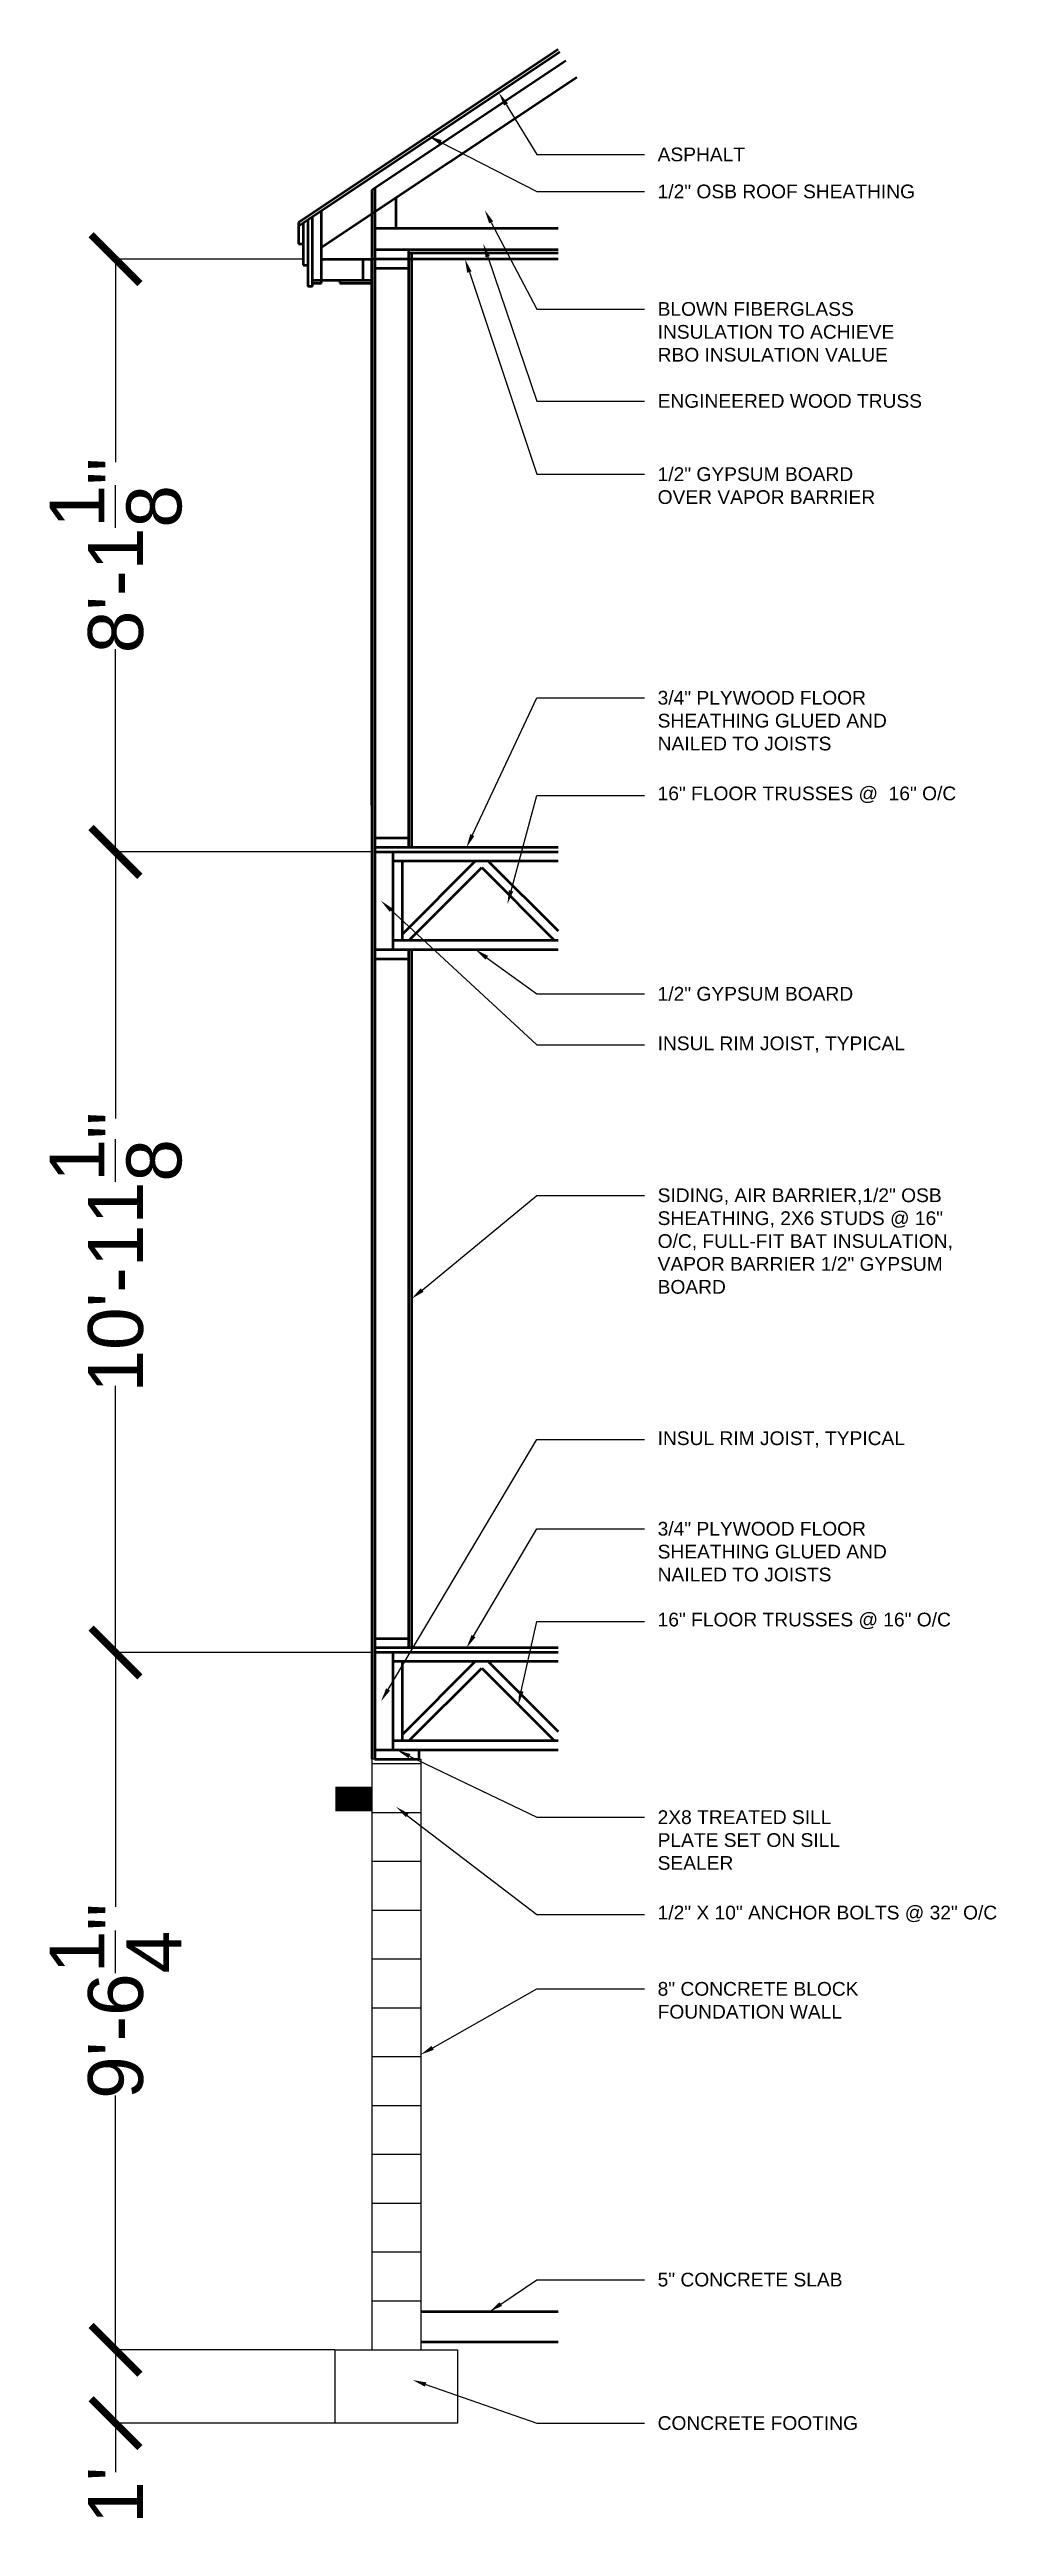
# Model space of a CAD drawing. Header units: inches. Extents: x -47 to 108, y -17 to 389.
import ezdxf
from ezdxf import colors
from ezdxf.entities.mleader import LeaderData, LeaderLine
from ezdxf.math import Vec2, Vec3

# ---------------------------------------------------------------- set-up
doc = ezdxf.new("R2010")
doc.units = ezdxf.units.IN
doc.header["$MEASUREMENT"] = 0
for name, color, linetype in [('foundation', 1, 'Continuous'), ('g-anno-dims', 4, 'Continuous'), ('grade', 6, 'Continuous')]:
    doc.layers.add(name, color=color, linetype=linetype)
doc.layers.add('g-delt-medm', color=3, linetype='Continuous', lineweight=50)
doc.styles.add('Roman', font='arial.ttf', dxfattribs={"height": 0.09375})
doc.styles.get("Standard").update_dxf_attribs({"font": 'arial.ttf'})
doc.dimstyles.get("Standard").update_dxf_attribs({"dimtxt": 9, "dimasz": 8, "dimexe": 0.18, "dimexo": 0.0625, "dimgap": 0.09, "dimtad": 0, "dimdec": 5, "dimzin": 0, "dimdsep": 46, "dimlunit": 4, "dimtxsty": 'Standard', "dimblk": 'ARCHTICK', "dimcen": 8, "dimadec": 0, "dimazin": 0, "dimtfac": 1, "dimtdec": 5, "dimtofl": 0, "dimtmove": 0, "dimatfit": 3, "dimfxl": 1, "dimtolj": 1, "dimtzin": 0, "dimarcsym": 0})

# ---------------------------------------------------------------- blocks, each defined once
blk = doc.blocks.new('_ArchTick')
at = {"color": 0, "linetype": 'ByBlock', "const_width": 0.15}
blk.add_lwpolyline([(-0.5, -0.5), (0.5, 0.5)], dxfattribs=at)
blk = doc.blocks.new('*D19')
at = {"layer": 'Defpoints', "color": 0, "transparency": 16777216}
for p in [(-36, 126.25), (-36, 126.25), (0, 12)]:
    blk.add_point(p, dxfattribs=at)
at = {"layer": 'g-anno-dims', "color": 0, "lineweight": -2, "transparency": 16777216}
for p, q in [((-36.06, 126.25), (-36.18, 126.25)), ((-36, 126.25), (-36, 84.59)), ((-36, 12), (-36, 53.66)), ((-0.06, 12), (-36.18, 12))]:
    blk.add_line(p, q, dxfattribs=at)
at = {"layer": 'g-anno-dims', "color": 0, "lineweight": -2, "transparency": 16777216, "xscale": 8, "yscale": 8, "zscale": 8}
for p, rotation in [((-36, 126.25), 90), ((-36, 12), 270)]:
    blk.add_blockref('_ArchTick', p, dxfattribs=dict(at, rotation=rotation))
at = {"layer": 'g-anno-dims', "color": 0, "transparency": 16777216, "insert": (-36, 69.13), "char_height": 9, "attachment_point": 5, "rotation": 90}
blk.add_mtext('\\A1;9\'-6{\\H1.000000x;\\S1/4;}"', dxfattribs=at)
blk = doc.blocks.new('*D20')
at = {"layer": 'Defpoints', "color": 0, "transparency": 16777216}
for p in [(-36, 257.38), (6, 257.38), (6, 126.25)]:
    blk.add_point(p, dxfattribs=at)
at = {"layer": 'g-anno-dims', "color": 0, "lineweight": -2, "transparency": 16777216}
for p, q in [((5.94, 257.38), (-36.18, 257.38)), ((-36, 257.38), (-36, 213.7)), ((-36, 126.25), (-36, 169.93)), ((5.94, 126.25), (-36.18, 126.25))]:
    blk.add_line(p, q, dxfattribs=at)
at = {"layer": 'g-anno-dims', "color": 0, "lineweight": -2, "transparency": 16777216, "xscale": 8, "yscale": 8, "zscale": 8}
for p, rotation in [((-36, 257.38), 90), ((-36, 126.25), 270)]:
    blk.add_blockref('_ArchTick', p, dxfattribs=dict(at, rotation=rotation))
at = {"layer": 'g-anno-dims', "color": 0, "transparency": 16777216, "insert": (-36, 191.81), "char_height": 9, "attachment_point": 5, "rotation": 90}
blk.add_mtext('\\A1;10\'-11{\\H1.000000x;\\S1/8;}"', dxfattribs=at)
blk = doc.blocks.new('*D21')
at = {"layer": 'Defpoints', "color": 0, "transparency": 16777216}
for p in [(-36, 354.5), (-5.25, 354.5), (5.94, 257.38)]:
    blk.add_point(p, dxfattribs=at)
at = {"layer": 'g-anno-dims', "color": 0, "lineweight": -2, "transparency": 16777216}
for p, q in [((-5.31, 354.5), (-36.18, 354.5)), ((-36, 354.5), (-36, 321.26)), ((-36, 257.38), (-36, 290.61)), ((5.88, 257.38), (-36.18, 257.38))]:
    blk.add_line(p, q, dxfattribs=at)
at = {"layer": 'g-anno-dims', "color": 0, "lineweight": -2, "transparency": 16777216, "xscale": 8, "yscale": 8, "zscale": 8}
for p, rotation in [((-36, 354.5), 90), ((-36, 257.38), 270)]:
    blk.add_blockref('_ArchTick', p, dxfattribs=dict(at, rotation=rotation))
at = {"layer": 'g-anno-dims', "color": 0, "transparency": 16777216, "insert": (-36, 305.94), "char_height": 9, "attachment_point": 5, "rotation": 90}
blk.add_mtext('\\A1;8\'-1{\\H1.000000x;\\S1/8;}"', dxfattribs=at)
blk = doc.blocks.new('*D22')
at = {"layer": 'Defpoints', "color": 0, "transparency": 16777216}
for p in [(-0.06, 12), (-36, 0), (0, 0)]:
    blk.add_point(p, dxfattribs=at)
at = {"layer": 'g-anno-dims', "color": 0, "lineweight": -2, "transparency": 16777216}
for p, q in [((-0.12, 12), (-36.18, 12)), ((-36, 12), (-36, 0)), ((-0.06, 0), (-36.18, 0)), ((-36, 0), (-36, -8))]:
    blk.add_line(p, q, dxfattribs=at)
at = {"layer": 'g-anno-dims', "color": 0, "lineweight": -2, "transparency": 16777216, "xscale": 8, "yscale": 8, "zscale": 8}
for p, rotation in [((-36, 12), 90), ((-36, 0), 270)]:
    blk.add_blockref('_ArchTick', p, dxfattribs=dict(at, rotation=rotation))
at = {"layer": 'g-anno-dims', "color": 0, "transparency": 16777216, "insert": (-36, -11.81), "char_height": 9, "attachment_point": 5, "rotation": 90}
blk.add_mtext("\\A1;1'", dxfattribs=at)

msp = doc.modelspace()

# ---------------------------------------------------------------- linework, layer by layer
at = {"layer": 'foundation'}
for p, q in [((6, 108.75), (6, 12)), ((6.5, 108.75), (6, 108.75)), ((14, 108), (6, 108)), ((13.75, 108.75), (14, 108.75)), ((14, 108.75), (14, 12)), ((14, 100), (6, 100)), ((14, 92), (6, 92)), ((14, 84), (6, 84)), ((14, 76), (6, 76)), ((14, 68), (6, 68)), ((14, 60), (6, 60)), ((14, 52), (6, 52)), ((14, 44), (6, 44)), ((14, 36), (6, 36)), ((14, 28), (6, 28)), ((14, 20), (6, 20)), ((0, 0), (0, 12)), ((0, 12), (20, 12)), ((20, 12), (20, 0)), ((20, 0), (0, 0))]:
    msp.add_line(p, q, dxfattribs=at)
at = {"layer": 'g-delt-medm'}
for p, q in [((36.5, 388.827763), (-6, 360.494429)), ((36.77735, 388.411738), (-6, 359.893504)), ((37.748075, 386.95565), (6, 365.790266)), ((39.550851, 384.251486), (-2.25, 356.384252)), ((6, 365.790266), (6, 108.75)), ((6.5, 366.123599), (6.5, 108.75)), ((-3.75, 350), (-3.75, 361.393504)), ((-2.25, 351), (-2.25, 362.393504)), ((10, 359.5), (10, 364.550919)), ((-6, 360.494429), (-6, 357)), ((-5.25, 360.393504), (-5.25, 353.5)), ((-4.5, 360.893504), (-4.5, 350)), ((36.5, 359.5), (6.5, 359.5)), ((-6, 357), (-5.25, 357)), ((-5.25, 353.5), (-4.5, 353.5)), ((-2.25, 354.5), (6, 354.5)), ((4.5, 354.5), (4.5, 351)), ((6, 265.036096), (6, 354.5)), ((36.5, 354.5), (6, 354.5)), ((36.5, 356), (6.5, 356)), ((12, 356), (12, 258.125)), ((12, 355.5), (36.5, 355.5)), ((12.5, 355.5), (12.5, 258.125)), ((-3.75, 350), (-4.5, 350)), ((6, 351), (-3.75, 351)), ((-3.75, 350.5625), (-2.25, 350.5625)), ((-2.25, 350.5625), (-2.25, 351)), ((0.75, 351), (0.75, 350.5625)), ((0.75, 350.5625), (6, 350.5625)), ((6.5, 353), (12, 353)), ((12, 259.625), (6.5, 259.625)), ((36.5, 258.125), (6.5, 258.125)), ((36.5, 257.375), (6.5, 257.375)), ((9.5, 241.375), (9.5, 257.375)), ((36.5, 255.875), (9.5, 255.875)), ((11, 242.875), (11, 255.875)), ((11, 243.93566), (22.93934, 255.875)), ((25.06066, 255.875), (36.5, 244.43566)), ((12.06066, 242.875), (24, 254.81434)), ((24, 254.81434), (35.96967, 242.84467)), ((36.5, 241.375), (6.5, 241.375)), ((6.5, 239.875), (12, 239.875)), ((36.5, 242.875), (9.5, 242.875)), ((12, 241.375), (12, 127)), ((12.5, 241.375), (12.5, 127)), ((36.5, 241.375), (12.5, 241.375)), ((12, 128.5), (6.5, 128.5)), ((36.5, 127), (6.5, 127)), ((36.5, 126.25), (6.5, 126.25)), ((9.5, 110.25), (9.5, 126.25)), ((36.5, 124.75), (9.5, 124.75)), ((11, 111.75), (11, 124.75)), ((11, 112.81066), (22.93934, 124.75)), ((12.06066, 111.75), (24, 123.68934)), ((24, 123.68934), (35.96967, 111.71967)), ((25.06066, 124.75), (36.5, 113.31066)), ((36.5, 110.25), (6.5, 110.25)), ((36.5, 111.75), (9.5, 111.75)), ((13.75, 108.75), (13.75, 110.25)), ((6.5, 108.75), (13.75, 108.75)), ((36.5, 18.25), (14, 18.25)), ((36.5, 13.25), (14, 13.25))]:
    msp.add_line(p, q, dxfattribs=at)
at = {"layer": 'grade', "const_width": 4}
msp.add_lwpolyline([(0, 102.25), (6, 102.25)], dxfattribs=at)

# ---------------------------------------------------------------- dimensions: what is measured, and where the dimension line sits
at = {"layer": 'g-anno-dims'}
for base, p1, p2, picture, middle in [((-36, 354.5), (5.9375, 257.375), (-5.25, 354.5), '*D21', (-36, 305.9375)), ((-36, 126.25), (0, 12), (-36, 126.25), '*D19', (-36, 69.125))]:
    dim = msp.add_linear_dim(base=base, p1=p1, p2=p2, angle=90, dimstyle='Standard', dxfattribs=at)
    dim.commit()
    dim.dimension.update_dxf_attribs({"geometry": picture, "text_midpoint": middle})
dim = msp.add_linear_dim(base=(-36, 257.375), p1=(6, 126.25), p2=(6, 257.375), angle=90, dimstyle='Standard', override={"dimtmove": 1}, dxfattribs=at)
dim.commit()
dim.dimension.update_dxf_attribs({"geometry": '*D20', "text_midpoint": (-36, 191.8125)})
dim = msp.add_linear_dim(base=(-36, 0), p1=(-0.0625, 12), p2=(0, 0), angle=90, dimstyle='Standard', dxfattribs=at)
dim.commit()
dim.dimension.update_dxf_attribs({"geometry": '*D22', "text_midpoint": (-36, -11.807258), "dimtype": 160})

# ---------------------------------------------------------------- leaders
ml = msp.add_multileader_mtext('Standard', dxfattribs=at)
ml.set_content('ASPHALT', color=256, style='Roman')
ml.set_leader_properties(color=256, linetype='ByLayer', lineweight=-1)
ml.build(insert=Vec2(0, 0))
ml.multileader.update_dxf_attribs({"dogleg_length": 0.36, "arrow_head_size": 2.25, "scale": 24})
ctx = ml.context
ctx.base_point, ctx.scale, ctx.char_height, ctx.arrow_head_size, ctx.landing_gap_size, ctx.plane_origin = Vec3(50.64, 371.625), 24, 2.25, 2.25, 2.16, Vec3(26.789536, 381.753195)
notes = []
notes.append((ctx, [(0, (1, 1, 0), (42, 371.625), (1, 0), 8.64, [(0, [(26.789536, 381.753195), (33, 371.625)], 0, [])])]))
ctx.mtext.insert, ctx.mtext.flow_direction = Vec3(52.8, 372.769185), 5
ml = msp.add_multileader_mtext('Standard', dxfattribs=at)
ml.set_content('1/2" OSB ROOF SHEATHING', color=256, style='Roman')
ml.set_leader_properties(color=256, linetype='ByLayer', lineweight=-1)
ml.build(insert=Vec2(0, 0))
ml.multileader.update_dxf_attribs({"dogleg_length": 0.36, "arrow_head_size": 2.25, "scale": 24})
ctx = ml.context
ctx.base_point, ctx.scale, ctx.char_height, ctx.arrow_head_size, ctx.landing_gap_size, ctx.plane_origin = Vec3(50.64, 365.5625), 24, 2.25, 2.25, 2.16, Vec3(15.25, 374.661096)
notes.append((ctx, [(0, (1, 1, 0), (42, 365.5625), (1, 0), 8.64, [(0, [(15.25, 374.661096), (33, 365.5625)], 0, [])])]))
ctx.mtext.insert, ctx.mtext.flow_direction = Vec3(52.8, 366.706685), 5
ml = msp.add_multileader_mtext('Standard', dxfattribs=at)
ml.set_content('BLOWN FIBERGLASS\\PINSULATION TO ACHIEVE\\PRBO INSULATION VALUE', color=256, style='Roman')
ml.set_leader_properties(color=256, linetype='ByLayer', lineweight=-1)
ml.build(insert=Vec2(0, 0))
ml.multileader.update_dxf_attribs({"dogleg_length": 0.36, "arrow_head_size": 2.25, "scale": 24})
ctx = ml.context
ctx.base_point, ctx.scale, ctx.char_height, ctx.arrow_head_size, ctx.landing_gap_size, ctx.plane_origin = Vec3(50.64, 346.3125), 24, 2.25, 2.25, 2.16, Vec3(21.5, 362.5)
notes.append((ctx, [(0, (1, 1, 0), (42, 346.3125), (1, 0), 8.64, [(0, [(24.5, 362.5), (33, 346.3125)], 0, [])])]))
ctx.mtext.insert, ctx.mtext.flow_direction = Vec3(52.8, 347.456685), 5
ml = msp.add_multileader_mtext('Standard', dxfattribs=at)
ml.set_content('1/2" GYPSUM BOARD\\POVER VAPOR BARRIER', color=256, style='Roman')
ml.set_leader_properties(color=256, linetype='ByLayer', lineweight=-1)
ml.build(insert=Vec2(0, 0))
ml.multileader.update_dxf_attribs({"dogleg_length": 0.36, "arrow_head_size": 2.25, "scale": 24})
ctx = ml.context
ctx.base_point, ctx.scale, ctx.char_height, ctx.arrow_head_size, ctx.landing_gap_size, ctx.plane_origin = Vec3(50.64, 319.25), 24, 2.25, 2.25, 2.16, Vec3(21.25, 354.5)
notes.append((ctx, [(0, (1, 1, 0), (42, 319.25), (1, 0), 8.64, [(0, [(21.25, 354.5), (33, 319.25)], 0, [])])]))
ctx.mtext.insert, ctx.mtext.flow_direction = Vec3(52.8, 320.394185), 5
ml = msp.add_multileader_mtext('Standard', dxfattribs=at)
ml.set_content('ENGINEERED WOOD TRUSS', color=256, style='Roman')
ml.set_leader_properties(color=256, linetype='ByLayer', lineweight=-1)
ml.build(insert=Vec2(0, 0))
ml.multileader.update_dxf_attribs({"dogleg_length": 0.36, "arrow_head_size": 2.25, "scale": 24})
ctx = ml.context
ctx.base_point, ctx.scale, ctx.char_height, ctx.arrow_head_size, ctx.landing_gap_size, ctx.plane_origin = Vec3(50.64, 331.25), 24, 2.25, 2.25, 2.16, Vec3(24.25, 357)
notes.append((ctx, [(0, (1, 1, 0), (42, 331.25), (1, 0), 8.64, [(0, [(24.25, 357), (33, 331.25)], 0, [])])]))
ctx.mtext.insert, ctx.mtext.flow_direction = Vec3(52.8, 332.394185), 5
ml = msp.add_multileader_mtext('Standard', dxfattribs=at)
ml.set_content('3/4" PLYWOOD FLOOR\\PSHEATHING GLUED AND\\PNAILED TO JOISTS', color=256, style='Roman')
ml.set_leader_properties(color=256, linetype='ByLayer', lineweight=-1)
ml.build(insert=Vec2(0, 0))
ml.multileader.update_dxf_attribs({"dogleg_length": 0.36, "arrow_head_size": 2.25, "scale": 24})
ctx = ml.context
ctx.base_point, ctx.scale, ctx.char_height, ctx.arrow_head_size, ctx.landing_gap_size, ctx.plane_origin = Vec3(50.64, 282.625), 24, 2.25, 2.25, 2.16, Vec3(21.5, 258.125)
notes.append((ctx, [(0, (1, 1, 0), (42, 282.625), (1, 0), 8.64, [(0, [(21.5, 258.125), (33, 282.625)], 0, [])])]))
ctx.mtext.insert, ctx.mtext.flow_direction = Vec3(52.8, 283.769185), 5
ml = msp.add_multileader_mtext('Standard', dxfattribs=at)
ml.set_content('16" FLOOR TRUSSES @  16" O/C', color=256, style='Roman')
ml.set_leader_properties(color=256, linetype='ByLayer', lineweight=-1)
ml.build(insert=Vec2(0, 0))
ml.multileader.update_dxf_attribs({"dogleg_length": 0.36, "arrow_head_size": 2.25, "scale": 24})
ctx = ml.context
ctx.base_point, ctx.scale, ctx.char_height, ctx.arrow_head_size, ctx.landing_gap_size, ctx.plane_origin = Vec3(50.64, 266.639856), 24, 2.25, 2.25, 2.16, Vec3(28.204814, 248.84467)
notes.append((ctx, [(0, (1, 1, 0), (42, 266.639856), (1, 0), 8.64, [(0, [(28.204814, 248.84467), (33, 266.639856)], 0, [])])]))
ctx.mtext.insert, ctx.mtext.flow_direction = Vec3(52.8, 268.095603), 5
ml = msp.add_multileader_mtext('Standard', dxfattribs=at)
ml.set_content('INSUL RIM JOIST, TYPICAL', color=256, style='Roman')
ml.set_leader_properties(color=256, linetype='ByLayer', lineweight=-1)
ml.build(insert=Vec2(0, 0))
ml.multileader.update_dxf_attribs({"dogleg_length": 0.36, "arrow_head_size": 2.25, "scale": 24})
ctx = ml.context
ctx.base_point, ctx.scale, ctx.char_height, ctx.arrow_head_size, ctx.landing_gap_size, ctx.plane_origin = Vec3(50.64, 225.8125), 24, 2.25, 2.25, 2.16, Vec3(7.5, 249.375)
notes.append((ctx, [(0, (1, 1, 0), (42, 225.8125), (1, 0), 8.64, [(0, [(7.5, 249.375), (33, 225.8125)], 0, [])])]))
ctx.mtext.insert, ctx.mtext.flow_direction = Vec3(52.8, 227.160044), 5
ml = msp.add_multileader_mtext('Standard', dxfattribs=at)
ml.set_content('1/2" GYPSUM BOARD', color=256, style='Roman')
ml.set_leader_properties(color=256, linetype='ByLayer', lineweight=-1)
ml.build(insert=Vec2(0, 0))
ml.multileader.update_dxf_attribs({"dogleg_length": 0.36, "arrow_head_size": 2.25, "scale": 24})
ctx = ml.context
ctx.base_point, ctx.scale, ctx.char_height, ctx.arrow_head_size, ctx.landing_gap_size, ctx.plane_origin = Vec3(50.64, 234.125), 24, 2.25, 2.25, 2.16, Vec3(23, 241.375)
notes.append((ctx, [(0, (1, 1, 0), (42, 234.125), (1, 0), 8.64, [(0, [(23, 241.375), (33, 234.125)], 0, [])])]))
ctx.mtext.insert, ctx.mtext.flow_direction = Vec3(52.8, 235.269185), 5
ml = msp.add_multileader_mtext('Standard', dxfattribs=at)
ml.set_content('SIDING, AIR BARRIER,1/2" OSB\\PSHEATHING, 2X6 STUDS @ 16"\\PO/C, FULL-FIT BAT INSULATION,\\PVAPOR BARRIER 1/2" GYPSUM\\PBOARD', color=256, style='Roman')
ml.set_leader_properties(color=256, linetype='ByLayer', lineweight=-1)
ml.build(insert=Vec2(0, 0))
ml.multileader.update_dxf_attribs({"dogleg_length": 0.36, "arrow_head_size": 2.25, "scale": 24})
ctx = ml.context
ctx.base_point, ctx.scale, ctx.char_height, ctx.arrow_head_size, ctx.landing_gap_size, ctx.plane_origin = Vec3(50.64, 201.125), 24, 2.25, 2.25, 2.16, Vec3(12.5, 184.1875)
notes.append((ctx, [(0, (1, 1, 0), (42, 201.125), (1, 0), 8.64, [(0, [(12.5, 184.1875), (33, 201.125)], 0, [])])]))
ctx.mtext.insert, ctx.mtext.flow_direction = Vec3(52.8, 202.269185), 5
ml = msp.add_multileader_mtext('Standard', dxfattribs=at)
ml.set_content('INSUL RIM JOIST, TYPICAL', color=256, style='Roman')
ml.set_leader_properties(color=256, linetype='ByLayer', lineweight=-1)
ml.build(insert=Vec2(0, 0))
ml.multileader.update_dxf_attribs({"dogleg_length": 0.36, "arrow_head_size": 2.25, "scale": 24})
ctx = ml.context
ctx.base_point, ctx.scale, ctx.char_height, ctx.arrow_head_size, ctx.landing_gap_size, ctx.plane_origin = Vec3(50.64, 161.125), 24, 2.25, 2.25, 2.16, Vec3(7.5, 118.25)
notes.append((ctx, [(0, (1, 1, 0), (42, 161.125), (1, 0), 8.64, [(0, [(7.5, 118.25), (33, 161.125)], 0, [])])]))
ctx.mtext.insert, ctx.mtext.flow_direction = Vec3(52.8, 162.472544), 5
ml = msp.add_multileader_mtext('Standard', dxfattribs=at)
ml.set_content('3/4" PLYWOOD FLOOR\\PSHEATHING GLUED AND\\PNAILED TO JOISTS', color=256, style='Roman')
ml.set_leader_properties(color=256, linetype='ByLayer', lineweight=-1)
ml.build(insert=Vec2(0, 0))
ml.multileader.update_dxf_attribs({"dogleg_length": 0.36, "arrow_head_size": 2.25, "scale": 24})
ctx = ml.context
ctx.base_point, ctx.scale, ctx.char_height, ctx.arrow_head_size, ctx.landing_gap_size, ctx.plane_origin = Vec3(50.64, 146.5), 24, 2.25, 2.25, 2.16, Vec3(21.5, 127)
notes.append((ctx, [(0, (1, 1, 0), (42, 146.5), (1, 0), 8.64, [(0, [(21.5, 127), (33, 146.5)], 0, [])])]))
ctx.mtext.insert, ctx.mtext.flow_direction = Vec3(52.8, 147.644185), 5
ml = msp.add_multileader_mtext('Standard', dxfattribs=at)
ml.set_content('16" FLOOR TRUSSES @ 16" O/C', color=256, style='Roman')
ml.set_leader_properties(color=256, linetype='ByLayer', lineweight=-1)
ml.build(insert=Vec2(0, 0))
ml.multileader.update_dxf_attribs({"dogleg_length": 0.36, "arrow_head_size": 2.25, "scale": 24})
ctx = ml.context
ctx.base_point, ctx.scale, ctx.char_height, ctx.arrow_head_size, ctx.landing_gap_size, ctx.plane_origin = Vec3(50.64, 131.3125), 24, 2.25, 2.25, 2.16, Vec3(63.5, 124.3125)
notes.append((ctx, [(0, (1, 1, 0), (42, 131.3125), (1, 0), 8.64, [(0, [(29.984835, 117.704505), (33, 131.3125)], 0, [])])]))
ctx.mtext.insert, ctx.mtext.flow_direction = Vec3(52.8, 132.768247), 5
ml = msp.add_multileader_mtext('Standard', dxfattribs=at)
ml.set_content('2X8 TREATED SILL\\PPLATE SET ON SILL\\PSEALER', color=256, style='Roman')
ml.set_leader_properties(color=256, linetype='ByLayer', lineweight=-1)
ml.build(insert=Vec2(0, 0))
ml.multileader.update_dxf_attribs({"dogleg_length": 0.36, "arrow_head_size": 2.25, "scale": 24})
ctx = ml.context
ctx.base_point, ctx.scale, ctx.char_height, ctx.arrow_head_size, ctx.landing_gap_size, ctx.plane_origin = Vec3(50.64, 99.25), 24, 2.25, 2.25, 2.16, Vec3(10.125, 110.25)
notes.append((ctx, [(0, (1, 1, 0), (42, 99.25), (1, 0), 8.64, [(0, [(10.125, 110.25), (33, 99.25)], 0, [])])]))
ctx.mtext.insert, ctx.mtext.flow_direction = Vec3(52.8, 100.394185), 5
ml = msp.add_multileader_mtext('Standard', dxfattribs=at)
ml.set_content('1/2" X 10" ANCHOR BOLTS @ 32" O/C', color=256, style='Roman')
ml.set_leader_properties(color=256, linetype='ByLayer', lineweight=-1)
ml.build(insert=Vec2(0, 0))
ml.multileader.update_dxf_attribs({"dogleg_length": 0.36, "arrow_head_size": 2.25, "scale": 24})
ctx = ml.context
ctx.base_point, ctx.scale, ctx.char_height, ctx.arrow_head_size, ctx.landing_gap_size, ctx.plane_origin = Vec3(50.64, 83.3125), 24, 2.25, 2.25, 2.16, Vec3(10, 100.9375)
notes.append((ctx, [(0, (1, 1, 0), (42, 83.3125), (1, 0), 8.64, [(0, [(10, 100.9375), (33, 83.3125)], 0, [])])]))
ctx.mtext.insert, ctx.mtext.flow_direction = Vec3(52.8, 84.768247), 5
ml = msp.add_multileader_mtext('Standard', dxfattribs=at)
ml.set_content('8" CONCRETE BLOCK\\PFOUNDATION WALL', color=256, style='Roman')
ml.set_leader_properties(color=256, linetype='ByLayer', lineweight=-1)
ml.build(insert=Vec2(0, 0))
ml.multileader.update_dxf_attribs({"dogleg_length": 0.36, "arrow_head_size": 2.25, "scale": 24})
ctx = ml.context
ctx.base_point, ctx.scale, ctx.char_height, ctx.arrow_head_size, ctx.landing_gap_size, ctx.plane_origin = Vec3(50.64, 71.125), 24, 2.25, 2.25, 2.16, Vec3(14, 60.375)
notes.append((ctx, [(0, (1, 1, 0), (42, 71.125), (1, 0), 8.64, [(0, [(14, 60.375), (33, 71.125)], 0, [])])]))
ctx.mtext.insert, ctx.mtext.flow_direction = Vec3(52.8, 72.269185), 5
ml = msp.add_multileader_mtext('Standard', dxfattribs=at)
ml.set_content('5" CONCRETE SLAB', color=256, style='Roman')
ml.set_leader_properties(color=256, linetype='ByLayer', lineweight=-1)
ml.build(insert=Vec2(0, 0))
ml.multileader.update_dxf_attribs({"dogleg_length": 0.36, "arrow_head_size": 2.25, "scale": 24})
ctx = ml.context
ctx.base_point, ctx.scale, ctx.char_height, ctx.arrow_head_size, ctx.landing_gap_size, ctx.plane_origin = Vec3(50.64, 23.5), 24, 2.25, 2.25, 2.16, Vec3(25.25, 18.25)
notes.append((ctx, [(0, (1, 1, 0), (42, 23.5), (1, 0), 8.64, [(0, [(25.25, 18.25), (33, 23.5)], 0, [])])]))
ctx.mtext.insert, ctx.mtext.flow_direction = Vec3(52.8, 24.644185), 5
ml = msp.add_multileader_mtext('Standard', dxfattribs=at)
ml.set_content('CONCRETE FOOTING', color=256, style='Roman')
ml.set_leader_properties(color=256, linetype='ByLayer', lineweight=-1)
ml.build(insert=Vec2(0, 0))
ml.multileader.update_dxf_attribs({"dogleg_length": 0.36, "arrow_head_size": 2.25, "scale": 24})
ctx = ml.context
ctx.base_point, ctx.scale, ctx.char_height, ctx.arrow_head_size, ctx.landing_gap_size, ctx.plane_origin = Vec3(50.64, 0), 24, 2.25, 2.25, 2.16, Vec3(69.8125, 114.1875)
notes.append((ctx, [(0, (1, 1, 0), (42, 0), (1, 0), 8.64, [(0, [(12.6875, 7.0625), (33, 0)], 0, [])])]))
ctx.mtext.insert, ctx.mtext.flow_direction = Vec3(52.8, 1.144185), 5
for ctx, leaders in notes:
    for number, flags, end, landing, length, lines in leaders:
        leader = LeaderData()
        leader.index, (leader.has_last_leader_line, leader.has_dogleg_vector, leader.attachment_direction) = number, flags
        leader.last_leader_point, leader.dogleg_vector, leader.dogleg_length = Vec3(end), Vec3(landing), length
        for number, points, colour, breaks in lines:
            line = LeaderLine()
            line.index, line.vertices, line.color, line.breaks = number, Vec3.list(points), colors.encode_raw_color(colour), breaks
            leader.lines.append(line)
        ctx.leaders.append(leader)

doc.saveas('drawing.dxf')
